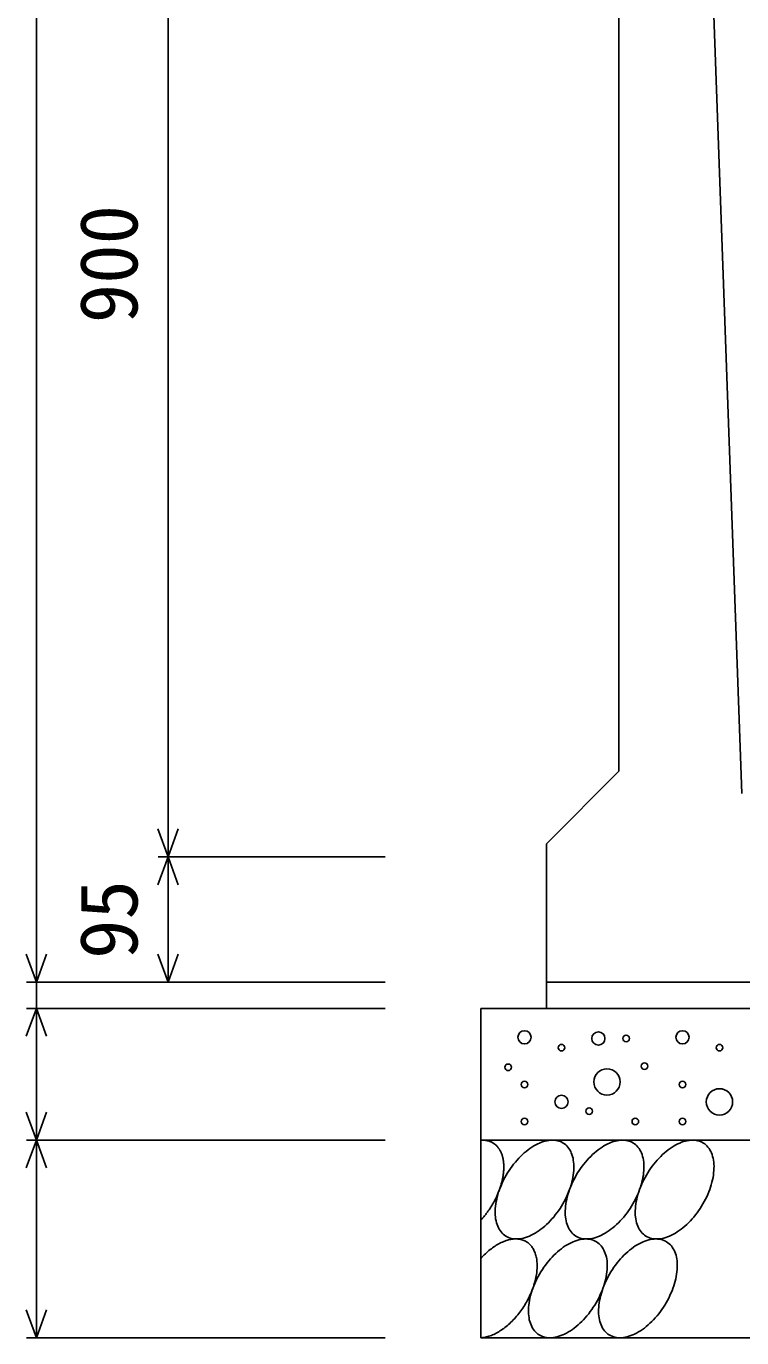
# Model space of a CAD drawing. Units: millimetres, scale not verified. Extents: x -25200 to 25200, y -8910 to 8910.
# Drawn here: x 14947 to 15491, y -2207 to -1212 of the extents above; entities that cross this region are included whole.
import ezdxf
from ezdxf.enums import TextEntityAlignment as Align

# ---------------------------------------------------------------- set-up
doc = ezdxf.new("R2010")
doc.units = ezdxf.units.MM
doc.header["$LTSCALE"] = 30
for name, color, linetype, lineweight in [('0-0_DIM', 7, 'Continuous', 25), ('0-2_HATCH', 6, 'Continuous', 25), ('0-5_OUTLINE', 3, 'Continuous', 25)]:
    doc.layers.add(name, color=color, linetype=linetype, lineweight=lineweight)
doc.styles.add('ＭＳ ゴシック', font='')
doc.styles.get('ＭＳ ゴシック').set_extended_font_data('MS Gothic')

msp = doc.modelspace()

# ---------------------------------------------------------------- linework, layer by layer
at = {"layer": '0-0_DIM'}
for p, q in [((14954.78, -832.23), (14954.78, -1937.23)), ((15054.78, -942.23), (15054.78, -1842.23)), ((15047.28, -1842.23), (15219.78, -1842.23)), ((15054.78, -1842.23), (15054.78, -1937.23)), ((14947.28, -1937.23), (15219.78, -1937.23)), ((14947.28, -1957.23), (15219.78, -1957.23)), ((14947.28, -2057.23), (15219.78, -2057.23)), ((14954.78, -2057.23), (14954.78, -2207.23)), ((14947.28, -2207.23), (15219.78, -2207.23))]:
    msp.add_line(p, q, dxfattribs=at)
for points in [[(15062.47, -1821.09), (15054.78, -1842.23), (15047.08, -1821.09)], [(15047.08, -1863.38), (15054.78, -1842.23), (15062.47, -1863.38)], [(14962.48, -1916.09), (14954.78, -1937.23), (14947.08, -1916.09)], [(15062.47, -1916.09), (15054.78, -1937.23), (15047.08, -1916.09)], [(14954.78, -1937.23), (14954.78, -1957.23), (14954.78, -2057.23)], [(14962.48, -1978.38), (14954.78, -1957.23), (14947.08, -1978.38)], [(14962.48, -2036.09), (14954.78, -2057.23), (14947.08, -2036.09)], [(14962.48, -2078.38), (14954.78, -2057.23), (14947.08, -2078.38)], [(14962.48, -2186.09), (14954.78, -2207.23), (14947.08, -2186.09)]]:
    msp.add_lwpolyline(points, dxfattribs=at)
at = {"layer": '0-2_HATCH'}
for points in [[(15297.38, -2057.67), (15296.88, -2057.57), (15296.48, -2057.49), (15296.08, -2057.42), (15295.58, -2057.37), (15295.08, -2057.32), (15294.68, -2057.29), (15294.18, -2057.26), (15293.68, -2057.25), (15293.28, -2057.26), (15292.78, -2057.27), (15292.28, -2057.3)], [(15308.88, -2069.9), (15308.78, -2069.4), (15308.58, -2068.91), (15308.48, -2068.43), (15308.28, -2067.96), (15308.08, -2067.49), (15307.88, -2067.04), (15307.78, -2066.59), (15307.58, -2066.15), (15307.28, -2065.72), (15307.08, -2065.3), (15306.88, -2064.89), (15306.68, -2064.49), (15306.38, -2064.1), (15306.18, -2063.72), (15305.88, -2063.35), (15305.58, -2062.99), (15305.38, -2062.64), (15305.08, -2062.29), (15304.78, -2061.96), (15304.48, -2061.64), (15304.18, -2061.33), (15303.88, -2061.04), (15303.48, -2060.75), (15303.18, -2060.47), (15302.88, -2060.2), (15302.48, -2059.95), (15302.18, -2059.7), (15301.78, -2059.47), (15301.38, -2059.25), (15300.98, -2059.04), (15300.68, -2058.84), (15300.28, -2058.65), (15299.88, -2058.48), (15299.48, -2058.31), (15299.08, -2058.16), (15298.68, -2058.02), (15298.18, -2057.89), (15297.78, -2057.77), (15297.38, -2057.67)], [(15354.98, -2059.45), (15353.88, -2058.87), (15352.78, -2058.38), (15351.68, -2057.97), (15350.58, -2057.66), (15349.28, -2057.43), (15348.08, -2057.3), (15346.78, -2057.25), (15345.48, -2057.3), (15344.08, -2057.43), (15342.68, -2057.66), (15341.28, -2057.97), (15339.88, -2058.38), (15338.48, -2058.87), (15336.98, -2059.44), (15335.58, -2060.11), (15334.08, -2060.85), (15332.58, -2061.68), (15331.18, -2062.59), (15329.68, -2063.57), (15328.28, -2064.63), (15326.78, -2065.76), (15325.38, -2066.97), (15323.98, -2068.24), (15322.58, -2069.57), (15321.18, -2070.96), (15319.88, -2072.41), (15318.58, -2073.92), (15317.28, -2075.47), (15316.08, -2077.07), (15314.88, -2078.72), (15313.78, -2080.4), (15312.68, -2082.12), (15311.58, -2083.87), (15310.68, -2085.64), (15309.68, -2087.44), (15308.78, -2089.25), (15307.98, -2091.08), (15307.18, -2092.91), (15306.48, -2094.75)], [(15362.38, -2070.96), (15361.98, -2069.57), (15361.58, -2068.24), (15361.08, -2066.97), (15360.58, -2065.77), (15359.98, -2064.63), (15359.28, -2063.57), (15358.48, -2062.59), (15357.68, -2061.68), (15356.88, -2060.85), (15355.88, -2060.11), (15354.98, -2059.45)], [(15408.18, -2059.45), (15407.08, -2058.87), (15406.08, -2058.38), (15404.88, -2057.97), (15403.78, -2057.66), (15402.48, -2057.43), (15401.28, -2057.3), (15399.98, -2057.25), (15398.68, -2057.3), (15397.28, -2057.43), (15395.98, -2057.66), (15394.58, -2057.97), (15393.08, -2058.38), (15391.68, -2058.87), (15390.18, -2059.44), (15388.78, -2060.11), (15387.28, -2060.85), (15385.88, -2061.68), (15384.38, -2062.59), (15382.88, -2063.57), (15381.48, -2064.63), (15379.98, -2065.76), (15378.58, -2066.97), (15377.18, -2068.24), (15375.78, -2069.57), (15374.38, -2070.96), (15373.08, -2072.41), (15371.78, -2073.92), (15370.58, -2075.47), (15369.28, -2077.07), (15368.08, -2078.72), (15366.98, -2080.4), (15365.88, -2082.12), (15364.88, -2083.87), (15363.88, -2085.64), (15362.88, -2087.44), (15361.98, -2089.25), (15361.18, -2091.08), (15360.48, -2092.91), (15359.68, -2094.75)], [(15415.58, -2070.96), (15415.18, -2069.57), (15414.78, -2068.24), (15414.28, -2066.97), (15413.78, -2065.77), (15413.18, -2064.63), (15412.48, -2063.57), (15411.68, -2062.59), (15410.88, -2061.68), (15410.08, -2060.85), (15409.08, -2060.11), (15408.18, -2059.45)], [(15461.38, -2059.45), (15460.28, -2058.87), (15459.28, -2058.38), (15458.08, -2057.97), (15456.98, -2057.66), (15455.78, -2057.43), (15454.48, -2057.3), (15453.18, -2057.25), (15451.88, -2057.3), (15450.48, -2057.43), (15449.18, -2057.66), (15447.78, -2057.97), (15446.28, -2058.38), (15444.88, -2058.87), (15443.48, -2059.44), (15441.98, -2060.11), (15440.48, -2060.85), (15439.08, -2061.68), (15437.58, -2062.59), (15436.08, -2063.57), (15434.68, -2064.63), (15433.18, -2065.76), (15431.78, -2066.97), (15430.38, -2068.24), (15428.98, -2069.57), (15427.68, -2070.96), (15426.28, -2072.41), (15424.98, -2073.92), (15423.78, -2075.47), (15422.48, -2077.07), (15421.28, -2078.72), (15420.18, -2080.4), (15419.08, -2082.12), (15418.08, -2083.87), (15417.08, -2085.64), (15416.08, -2087.44), (15415.18, -2089.25), (15414.38, -2091.08), (15413.68, -2092.91), (15412.98, -2094.75)], [(15468.78, -2070.96), (15468.38, -2069.57), (15467.98, -2068.24), (15467.48, -2066.97), (15466.98, -2065.77), (15466.38, -2064.63), (15465.68, -2063.57), (15464.88, -2062.59), (15464.08, -2061.68), (15463.28, -2060.85), (15462.38, -2060.11), (15461.38, -2059.45)], [(15306.88, -2093.74), (15307.08, -2093.07), (15307.28, -2092.4), (15307.58, -2091.73), (15307.78, -2091.07), (15307.88, -2090.4), (15308.08, -2089.73), (15308.28, -2089.07), (15308.48, -2088.41), (15308.58, -2087.75), (15308.78, -2087.09), (15308.88, -2086.44), (15308.98, -2085.78), (15309.18, -2085.13), (15309.28, -2084.49), (15309.38, -2083.84), (15309.38, -2083.2), (15309.48, -2082.57), (15309.58, -2081.94), (15309.68, -2081.31), (15309.68, -2080.68), (15309.78, -2080.06), (15309.78, -2079.45), (15309.78, -2078.84), (15309.78, -2078.24), (15309.78, -2077.64), (15309.78, -2077.04), (15309.78, -2076.45), (15309.78, -2075.87), (15309.78, -2075.29), (15309.68, -2074.72), (15309.68, -2074.16), (15309.58, -2073.6), (15309.48, -2073.05), (15309.38, -2072.51), (15309.38, -2071.97), (15309.28, -2071.44), (15309.18, -2070.92), (15308.98, -2070.41), (15308.88, -2069.9)], [(15329.28, -2130.06), (15330.68, -2129.4), (15332.18, -2128.65), (15333.58, -2127.83), (15335.08, -2126.92), (15336.58, -2125.93), (15337.98, -2124.87), (15339.48, -2123.74), (15340.88, -2122.54), (15342.28, -2121.27), (15343.68, -2119.94), (15344.98, -2118.54), (15346.38, -2117.09), (15347.68, -2115.59), (15348.88, -2114.03), (15350.18, -2112.43), (15351.38, -2110.79), (15352.48, -2109.11), (15353.58, -2107.39), (15354.58, -2105.64), (15355.58, -2103.87), (15356.58, -2102.07), (15357.48, -2100.26), (15358.28, -2098.43), (15358.98, -2096.59), (15359.68, -2094.75), (15360.38, -2092.91), (15360.98, -2091.08), (15361.48, -2089.25), (15361.88, -2087.44), (15362.28, -2085.64), (15362.58, -2083.87), (15362.78, -2082.12), (15362.88, -2080.4), (15362.98, -2078.72), (15362.98, -2077.08), (15362.98, -2075.48), (15362.78, -2073.92), (15362.58, -2072.42), (15362.38, -2070.96)], [(15382.48, -2130.06), (15383.88, -2129.4), (15385.38, -2128.65), (15386.88, -2127.83), (15388.28, -2126.92), (15389.78, -2125.93), (15391.18, -2124.87), (15392.68, -2123.74), (15394.08, -2122.54), (15395.48, -2121.27), (15396.88, -2119.94), (15398.28, -2118.54), (15399.58, -2117.09), (15400.88, -2115.59), (15402.18, -2114.03), (15403.38, -2112.43), (15404.58, -2110.79), (15405.68, -2109.11), (15406.78, -2107.39), (15407.78, -2105.64), (15408.78, -2103.87), (15409.78, -2102.07), (15410.68, -2100.26), (15411.48, -2098.43), (15412.28, -2096.59), (15412.98, -2094.75), (15413.58, -2092.91), (15414.18, -2091.08), (15414.68, -2089.25), (15415.08, -2087.44), (15415.48, -2085.64), (15415.78, -2083.87), (15415.98, -2082.12), (15416.18, -2080.4), (15416.18, -2078.72), (15416.18, -2077.08), (15416.18, -2075.48), (15416.08, -2073.92), (15415.88, -2072.42), (15415.58, -2070.96)], [(15435.68, -2130.06), (15437.08, -2129.4), (15438.58, -2128.65), (15440.08, -2127.83), (15441.48, -2126.92), (15442.98, -2125.93), (15444.38, -2124.87), (15445.88, -2123.74), (15447.28, -2122.54), (15448.68, -2121.27), (15450.08, -2119.94), (15451.48, -2118.54), (15452.78, -2117.09), (15454.08, -2115.59), (15455.38, -2114.03), (15456.58, -2112.43), (15457.78, -2110.79), (15458.88, -2109.11), (15459.98, -2107.39), (15461.08, -2105.64), (15462.08, -2103.87), (15462.98, -2102.07), (15463.88, -2100.26), (15464.68, -2098.43), (15465.48, -2096.59), (15466.18, -2094.75), (15466.78, -2092.91), (15467.38, -2091.08), (15467.88, -2089.25), (15468.28, -2087.44), (15468.68, -2085.64), (15468.98, -2083.87), (15469.18, -2082.12), (15469.38, -2080.4), (15469.38, -2078.72), (15469.48, -2077.08), (15469.38, -2075.48), (15469.28, -2073.92), (15469.08, -2072.42), (15468.78, -2070.96)], [(15292.28, -2118.05), (15292.78, -2117.52), (15293.28, -2116.99), (15293.68, -2116.44), (15294.18, -2115.89), (15294.68, -2115.34), (15295.08, -2114.77), (15295.58, -2114.2), (15296.08, -2113.63), (15296.48, -2113.04), (15296.88, -2112.46), (15297.38, -2111.86), (15297.78, -2111.26), (15298.18, -2110.66), (15298.68, -2110.05), (15299.08, -2109.43), (15299.48, -2108.81), (15299.88, -2108.19), (15300.28, -2107.56), (15300.68, -2106.93), (15300.98, -2106.29), (15301.38, -2105.65), (15301.78, -2105.01), (15302.18, -2104.36), (15302.48, -2103.71), (15302.88, -2103.06), (15303.18, -2102.41), (15303.48, -2101.75), (15303.88, -2101.09), (15304.18, -2100.43), (15304.48, -2099.76), (15304.78, -2099.1), (15305.08, -2098.43), (15305.38, -2097.76), (15305.58, -2097.09), (15305.88, -2096.42), (15306.18, -2095.75), (15306.38, -2095.08), (15306.68, -2094.41), (15306.88, -2093.74)], [(15306.48, -2094.75), (15305.88, -2096.59), (15305.28, -2098.43), (15304.78, -2100.25), (15304.38, -2102.07), (15303.98, -2103.86), (15303.68, -2105.64), (15303.48, -2107.38), (15303.28, -2109.1), (15303.28, -2110.78), (15303.18, -2112.43), (15303.28, -2114.03), (15303.38, -2115.59), (15303.58, -2117.09), (15303.88, -2118.54), (15304.28, -2119.94), (15304.68, -2121.27), (15305.18, -2122.54), (15305.68, -2123.74), (15306.28, -2124.87), (15306.98, -2125.93), (15307.78, -2126.92), (15308.58, -2127.82), (15309.38, -2128.65), (15310.38, -2129.4), (15311.28, -2130.06), (15312.38, -2130.64), (15313.38, -2131.13), (15314.58, -2131.53), (15315.68, -2131.85), (15316.98, -2132.07), (15318.18, -2132.21), (15319.48, -2132.25), (15320.78, -2132.21), (15322.18, -2132.07), (15323.48, -2131.85), (15324.88, -2131.53), (15326.38, -2131.13), (15327.78, -2130.64), (15329.28, -2130.06)], [(15359.68, -2094.75), (15359.08, -2096.59), (15358.48, -2098.43), (15357.98, -2100.25), (15357.58, -2102.07), (15357.18, -2103.86), (15356.88, -2105.64), (15356.68, -2107.38), (15356.58, -2109.1), (15356.48, -2110.78), (15356.48, -2112.43), (15356.48, -2114.03), (15356.58, -2115.59), (15356.88, -2117.09), (15357.08, -2118.54), (15357.48, -2119.94), (15357.88, -2121.27), (15358.38, -2122.54), (15358.88, -2123.74), (15359.48, -2124.87), (15360.18, -2125.93), (15360.98, -2126.92), (15361.78, -2127.82), (15362.58, -2128.65), (15363.58, -2129.4), (15364.48, -2130.06), (15365.58, -2130.64), (15366.58, -2131.13), (15367.78, -2131.53), (15368.88, -2131.85), (15370.18, -2132.07), (15371.38, -2132.21), (15372.68, -2132.25), (15373.98, -2132.21), (15375.38, -2132.07), (15376.78, -2131.85), (15378.18, -2131.53), (15379.58, -2131.13), (15380.98, -2130.64), (15382.48, -2130.06)], [(15412.98, -2094.75), (15412.28, -2096.59), (15411.68, -2098.43), (15411.18, -2100.25), (15410.78, -2102.07), (15410.38, -2103.86), (15410.08, -2105.64), (15409.88, -2107.38), (15409.78, -2109.1), (15409.68, -2110.78), (15409.68, -2112.43), (15409.68, -2114.03), (15409.88, -2115.59), (15410.08, -2117.09), (15410.28, -2118.54), (15410.68, -2119.94), (15411.08, -2121.27), (15411.58, -2122.54), (15412.08, -2123.74), (15412.68, -2124.87), (15413.38, -2125.93), (15414.18, -2126.92), (15414.98, -2127.82), (15415.78, -2128.65), (15416.78, -2129.4), (15417.68, -2130.06), (15418.78, -2130.64), (15419.88, -2131.13), (15420.98, -2131.53), (15422.18, -2131.85), (15423.38, -2132.07), (15424.58, -2132.21), (15425.88, -2132.25), (15427.18, -2132.21), (15428.58, -2132.07), (15429.98, -2131.85), (15431.38, -2131.53), (15432.78, -2131.13), (15434.18, -2130.64), (15435.68, -2130.06)], [(15302.18, -2138.28), (15301.28, -2138.94), (15300.38, -2139.63), (15299.38, -2140.35), (15298.48, -2141.09), (15297.58, -2141.87), (15296.68, -2142.68), (15295.78, -2143.51), (15294.88, -2144.37), (15293.98, -2145.25), (15293.18, -2146.16), (15292.28, -2147.09)], [(15332.28, -2140.01), (15331.88, -2139.3), (15331.38, -2138.63), (15330.98, -2137.98), (15330.48, -2137.37), (15329.88, -2136.79), (15329.38, -2136.24), (15328.78, -2135.73), (15328.18, -2135.24), (15327.58, -2134.8), (15326.98, -2134.39), (15326.28, -2134.01), (15325.68, -2133.67), (15324.98, -2133.36), (15324.18, -2133.09), (15323.48, -2132.86), (15322.68, -2132.67), (15321.98, -2132.51), (15321.18, -2132.39), (15320.38, -2132.3), (15319.48, -2132.25), (15318.68, -2132.24), (15317.88, -2132.27), (15316.98, -2132.34), (15316.08, -2132.44), (15315.18, -2132.58), (15314.28, -2132.75), (15313.38, -2132.97), (15312.48, -2133.22), (15311.58, -2133.5), (15310.68, -2133.82), (15309.78, -2134.18), (15308.78, -2134.57), (15307.88, -2135), (15306.88, -2135.46), (15305.98, -2135.96), (15305.08, -2136.49), (15304.08, -2137.05), (15303.18, -2137.65), (15302.18, -2138.28)], [(15326.28, -2181.35), (15326.98, -2180.22), (15327.58, -2179.08), (15328.18, -2177.93), (15328.78, -2176.77), (15329.38, -2175.6), (15329.88, -2174.43), (15330.48, -2173.26), (15330.98, -2172.08), (15331.38, -2170.9), (15331.88, -2169.71), (15332.28, -2168.53), (15332.68, -2167.35), (15332.98, -2166.17), (15333.38, -2164.99), (15333.68, -2163.82), (15333.98, -2162.66), (15334.18, -2161.5), (15334.38, -2160.35), (15334.58, -2159.21), (15334.78, -2158.08), (15334.88, -2156.96), (15334.98, -2155.86), (15335.08, -2154.76), (15335.08, -2153.69), (15335.18, -2152.63), (15335.08, -2151.58), (15335.08, -2150.56), (15334.98, -2149.55), (15334.88, -2148.56), (15334.78, -2147.6), (15334.58, -2146.65), (15334.38, -2145.73), (15334.18, -2144.84), (15333.98, -2143.97), (15333.68, -2143.12), (15333.38, -2142.3), (15332.98, -2141.51), (15332.68, -2140.74), (15332.28, -2140.01)], [(15380.28, -2134.44), (15379.18, -2133.86), (15378.18, -2133.37), (15376.98, -2132.96), (15375.88, -2132.65), (15374.68, -2132.42), (15373.38, -2132.29), (15372.08, -2132.24), (15370.78, -2132.29), (15369.38, -2132.42), (15368.08, -2132.65), (15366.68, -2132.96), (15365.18, -2133.37), (15363.78, -2133.86), (15362.38, -2134.43), (15360.88, -2135.1), (15359.38, -2135.84), (15357.98, -2136.67), (15356.48, -2137.58), (15354.98, -2138.56), (15353.58, -2139.62), (15352.08, -2140.75), (15350.68, -2141.96), (15349.28, -2143.23), (15347.88, -2144.56), (15346.58, -2145.95), (15345.18, -2147.4), (15343.88, -2148.91), (15342.68, -2150.46), (15341.38, -2152.06), (15340.28, -2153.71), (15339.08, -2155.39), (15337.98, -2157.11), (15336.98, -2158.86), (15335.98, -2160.63), (15334.98, -2162.43), (15334.18, -2164.24), (15333.28, -2166.07), (15332.58, -2167.9), (15331.88, -2169.74)], [(15387.68, -2145.96), (15387.28, -2144.56), (15386.88, -2143.23), (15386.38, -2141.96), (15385.88, -2140.76), (15385.28, -2139.62), (15384.58, -2138.56), (15383.78, -2137.58), (15382.98, -2136.67), (15382.18, -2135.84), (15381.28, -2135.1), (15380.28, -2134.44)], [(15433.48, -2134.44), (15432.48, -2133.86), (15431.38, -2133.37), (15430.28, -2132.96), (15429.08, -2132.65), (15427.88, -2132.42), (15426.58, -2132.29), (15425.28, -2132.24), (15423.98, -2132.29), (15422.68, -2132.42), (15421.28, -2132.65), (15419.88, -2132.96), (15418.48, -2133.37), (15416.98, -2133.86), (15415.58, -2134.43), (15414.08, -2135.1), (15412.58, -2135.84), (15411.18, -2136.67), (15409.68, -2137.58), (15408.18, -2138.56), (15406.78, -2139.62), (15405.28, -2140.75), (15403.88, -2141.96), (15402.48, -2143.23), (15401.08, -2144.56), (15399.78, -2145.95), (15398.38, -2147.4), (15397.08, -2148.91), (15395.88, -2150.46), (15394.58, -2152.06), (15393.48, -2153.71), (15392.28, -2155.39), (15391.18, -2157.11), (15390.18, -2158.86), (15389.18, -2160.63), (15388.18, -2162.43), (15387.38, -2164.24), (15386.48, -2166.07), (15385.78, -2167.9), (15385.08, -2169.74)], [(15440.88, -2145.96), (15440.58, -2144.56), (15440.08, -2143.23), (15439.68, -2141.96), (15439.08, -2140.76), (15438.48, -2139.62), (15437.78, -2138.56), (15437.08, -2137.58), (15436.28, -2136.67), (15435.38, -2135.84), (15434.48, -2135.1), (15433.48, -2134.44)], [(15354.58, -2205.05), (15355.98, -2204.39), (15357.48, -2203.64), (15358.98, -2202.82), (15360.38, -2201.91), (15361.88, -2200.92), (15363.28, -2199.86), (15364.78, -2198.73), (15366.18, -2197.53), (15367.58, -2196.26), (15368.98, -2194.93), (15370.38, -2193.53), (15371.68, -2192.08), (15372.98, -2190.58), (15374.28, -2189.02), (15375.48, -2187.42), (15376.68, -2185.78), (15377.78, -2184.1), (15378.88, -2182.38), (15379.98, -2180.63), (15380.98, -2178.86), (15381.88, -2177.06), (15382.78, -2175.25), (15383.58, -2173.42), (15384.38, -2171.59), (15385.08, -2169.75), (15385.68, -2167.91), (15386.28, -2166.07), (15386.78, -2164.24), (15387.18, -2162.43), (15387.58, -2160.63), (15387.88, -2158.86), (15388.08, -2157.11), (15388.28, -2155.39), (15388.38, -2153.71), (15388.38, -2152.07), (15388.28, -2150.47), (15388.18, -2148.91), (15387.98, -2147.41), (15387.68, -2145.96)], [(15407.78, -2205.05), (15409.18, -2204.39), (15410.68, -2203.64), (15412.18, -2202.82), (15413.58, -2201.91), (15415.08, -2200.92), (15416.58, -2199.86), (15417.98, -2198.73), (15419.38, -2197.53), (15420.78, -2196.26), (15422.18, -2194.93), (15423.58, -2193.53), (15424.88, -2192.08), (15426.18, -2190.58), (15427.48, -2189.02), (15428.68, -2187.42), (15429.88, -2185.78), (15430.98, -2184.1), (15432.08, -2182.38), (15433.18, -2180.63), (15434.18, -2178.86), (15435.08, -2177.06), (15435.98, -2175.25), (15436.78, -2173.42), (15437.58, -2171.59), (15438.28, -2169.75), (15438.88, -2167.91), (15439.48, -2166.07), (15439.98, -2164.24), (15440.38, -2162.43), (15440.78, -2160.63), (15441.08, -2158.86), (15441.28, -2157.11), (15441.48, -2155.39), (15441.58, -2153.71), (15441.58, -2152.07), (15441.48, -2150.47), (15441.38, -2148.91), (15441.18, -2147.41), (15440.88, -2145.96)], [(15331.88, -2169.74), (15331.18, -2171.58), (15330.68, -2173.42), (15330.08, -2175.24), (15329.68, -2177.06), (15329.28, -2178.85), (15328.98, -2180.63), (15328.78, -2182.38), (15328.68, -2184.09), (15328.58, -2185.78), (15328.58, -2187.42), (15328.58, -2189.02), (15328.78, -2190.58), (15328.98, -2192.08), (15329.18, -2193.53), (15329.58, -2194.93), (15329.98, -2196.26), (15330.48, -2197.53), (15330.98, -2198.73), (15331.68, -2199.86), (15332.28, -2200.92), (15333.08, -2201.91), (15333.88, -2202.81), (15334.78, -2203.64), (15335.68, -2204.39), (15336.58, -2205.05), (15337.68, -2205.63), (15338.78, -2206.12), (15339.88, -2206.52), (15341.08, -2206.84), (15342.28, -2207.06), (15343.48, -2207.2), (15344.78, -2207.24), (15346.08, -2207.2), (15347.48, -2207.06), (15348.88, -2206.84), (15350.28, -2206.52), (15351.68, -2206.12), (15353.08, -2205.63), (15354.58, -2205.05)], [(15385.08, -2169.74), (15384.38, -2171.58), (15383.88, -2173.42), (15383.38, -2175.24), (15382.88, -2177.06), (15382.58, -2178.85), (15382.28, -2180.63), (15381.98, -2182.38), (15381.88, -2184.09), (15381.78, -2185.78), (15381.78, -2187.42), (15381.78, -2189.02), (15381.98, -2190.58), (15382.18, -2192.08), (15382.38, -2193.53), (15382.78, -2194.93), (15383.18, -2196.26), (15383.68, -2197.53), (15384.18, -2198.73), (15384.88, -2199.86), (15385.48, -2200.92), (15386.28, -2201.91), (15387.08, -2202.81), (15387.98, -2203.64), (15388.88, -2204.39), (15389.88, -2205.05), (15390.88, -2205.63), (15391.98, -2206.12), (15393.08, -2206.52), (15394.28, -2206.84), (15395.48, -2207.06), (15396.68, -2207.2), (15397.98, -2207.24), (15399.28, -2207.2), (15400.68, -2207.06), (15402.08, -2206.84), (15403.48, -2206.52), (15404.88, -2206.12), (15406.28, -2205.63), (15407.78, -2205.05)], [(15292.28, -2207.23), (15293.18, -2207.18), (15293.98, -2207.1), (15294.88, -2206.97), (15295.78, -2206.81), (15296.68, -2206.61), (15297.58, -2206.38), (15298.48, -2206.11), (15299.38, -2205.8), (15300.38, -2205.46), (15301.28, -2205.08), (15302.18, -2204.67), (15303.18, -2204.22), (15304.08, -2203.74), (15305.08, -2203.22), (15305.98, -2202.67), (15306.88, -2202.09), (15307.88, -2201.47), (15308.78, -2200.83), (15309.78, -2200.15), (15310.68, -2199.44), (15311.58, -2198.7), (15312.48, -2197.94), (15313.38, -2197.14), (15314.28, -2196.32), (15315.18, -2195.48), (15316.08, -2194.6), (15316.98, -2193.71), (15317.88, -2192.78), (15318.68, -2191.84), (15319.48, -2190.87), (15320.38, -2189.88), (15321.18, -2188.88), (15321.98, -2187.85), (15322.68, -2186.81), (15323.48, -2185.74), (15324.18, -2184.67), (15324.98, -2183.57), (15325.68, -2182.47), (15326.28, -2181.35)]]:
    msp.add_lwpolyline(points, dxfattribs=at)
for centre, radius in [((15325.56, -1979.18), 5), ((15381.64, -1980.06), 5), ((15402.67, -1980.06), 2.5), ((15445.56, -1979.18), 5), ((15353.6, -1987.06), 2.5), ((15473.6, -1987.06), 2.5), ((15313.14, -2001.98), 2.5), ((15416.68, -2001.07), 2.5), ((15388.17, -2013.07), 10), ((15325.56, -2015.07), 2.5), ((15445.56, -2015.07), 2.5), ((15473.6, -2028.21), 10), ((15353.6, -2028.21), 5), ((15325.56, -2043.09), 2.5), ((15374.63, -2035.21), 2.5), ((15409.67, -2043.09), 2.5), ((15445.56, -2043.09), 2.5)]:
    msp.add_circle(centre, radius, dxfattribs=at)
at = {"layer": '0-5_OUTLINE'}
for p, q in [((15459.78, -942.23), (15490.54, -1794.04)), ((15397.28, -1057.23), (15397.28, -1777.23)), ((15342.28, -1832.23), (15397.28, -1777.23)), ((15342.28, -1832.23), (15342.28, -1957.23)), ((16427.28, -1937.23), (15342.28, -1937.23)), ((15292.28, -1957.23), (15292.28, -2207.23)), ((16477.28, -1957.23), (15292.28, -1957.23)), ((16477.28, -2057.23), (15292.28, -2057.23)), ((16477.28, -2207.23), (15292.28, -2207.23))]:
    msp.add_line(p, q, dxfattribs=at)

# ---------------------------------------------------------------- texts
at = {"layer": '0-0_DIM', "style": 'ＭＳ ゴシック'}
for s, p in [('900', (15044.78, -1437.23)), ('95', (15044.78, -1919.73))]:
    msp.add_text(s, height=43.99, rotation=90, dxfattribs=at).set_placement(p, align=Align.BOTTOM_LEFT)

doc.saveas('drawing.dxf')
